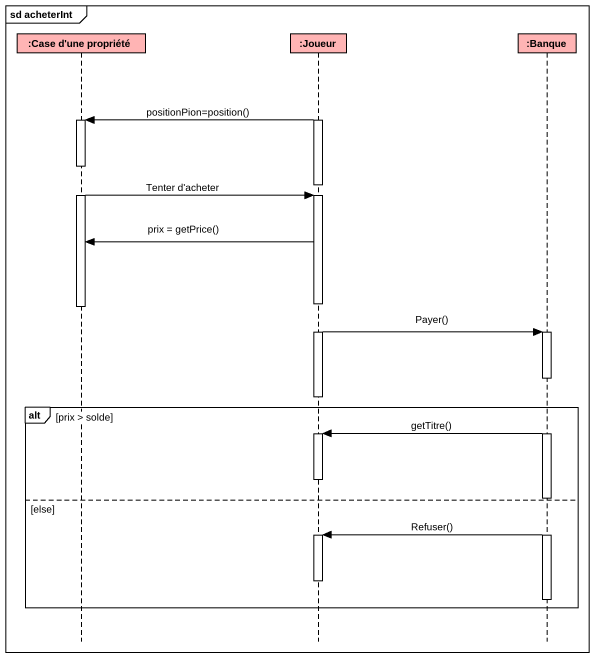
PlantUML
@startuml
mainframe sd acheterInt
hide footbox
participant ":Case d'une propriété" as Case_d_une_propriété #FFB4B4
participant ":Joueur" as Joueur #FFB4B4
participant ":Banque" as Banque #FFB4B4

activate Joueur
Joueur -> Case_d_une_propriété : positionPion=position()
activate Case_d_une_propriété
deactivate Joueur
Case_d_une_propriété -> Joueur : Tenter d'acheter
activate Joueur
Joueur -> Case_d_une_propriété : prix = getPrice()
deactivate Case_d_une_propriété
Joueur -> Banque : Payer()
activate Banque
deactivate Joueur
alt prix > solde
  Banque -> Joueur : getTitre()
  activate Joueur
  deactivate Joueur
else else
  Banque -> Joueur : Refuser()
  activate Joueur
  deactivate Joueur
  deactivate Banque
end
@enduml
